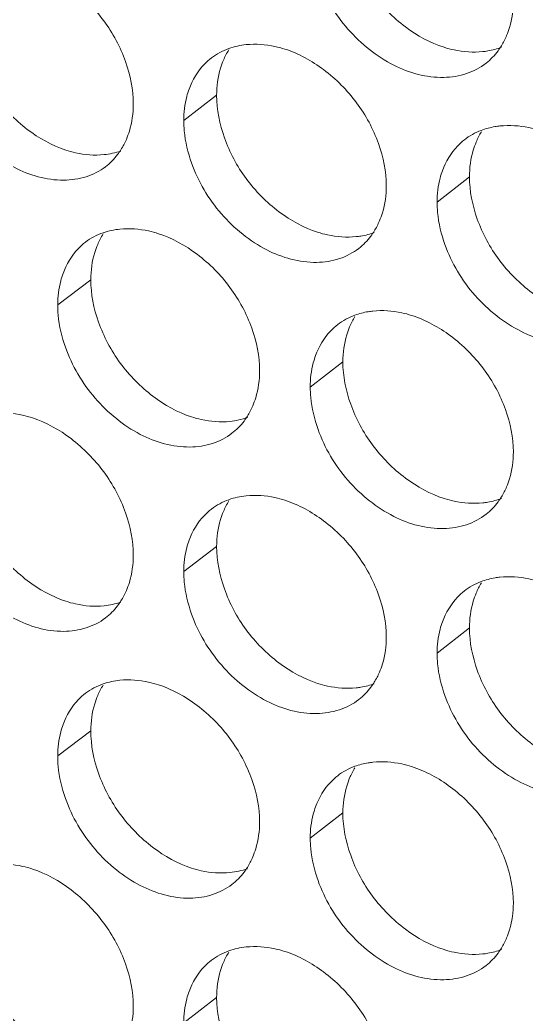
# Model space of a CAD drawing. Header units: millimetres. Extents: x 1177 to 4147, y 93 to 2194.
# Drawn here: x 2669.67 to 2678.5, y 733.92 to 751.28 of the extents above; entities that cross this region are included whole.
import ezdxf

# ---------------------------------------------------------------- set-up
doc = ezdxf.new("R2010")
doc.units = ezdxf.units.MM
doc.header["$LTSCALE"] = 0.1
doc.layers.get('0').update_dxf_attribs({"lineweight": 13})
doc.layers.add('标注', color=251, linetype='Continuous', lineweight=9)

# ---------------------------------------------------------------- blocks, each defined once
blk = doc.blocks.new('02')
for points, knots in [([(4627.348, 522.744), (4597.363, 531.299), (4553.55, 545.69), (4497.641, 568.487), (4458.71, 586.649), (4422.281, 606.068), (4388.51, 626.659), (4357.551, 648.334), (4338.416, 663.815), (4329.392, 671.722)], [0, 0, 0, 0, 0.278685, 0.411475, 0.539478, 0.662459, 0.780251, 0.892768, 1, 1, 1, 1]), ([(4626.906, 521.428), (4597.052, 529.945), (4553.424, 544.261), (4497.732, 566.923), (4458.929, 584.973), (4422.597, 604.269), (4388.892, 624.729), (4357.964, 646.263), (4338.829, 661.641), (4329.798, 669.496)], [0, 0, 0, 0, 0.278468, 0.411196, 0.539177, 0.662176, 0.780023, 0.892638, 1, 1, 1, 1]), ([(4628.518, 518.372), (4598.337, 526.935), (4554.235, 541.353), (4497.955, 564.22), (4458.766, 582.448), (4422.099, 601.945), (4388.114, 622.628), (4356.965, 644.402), (4337.717, 659.96), (4328.641, 667.907)], [0, 0, 0, 0, 0.278732, 0.411552, 0.539576, 0.662563, 0.780343, 0.892822, 1, 1, 1, 1]), ([(4328.202, 667.332), (4337.3, 659.316), (4356.601, 643.626), (4387.852, 621.677), (4421.956, 600.844), (4458.755, 581.215), (4498.091, 562.874), (4554.59, 539.876), (4598.873, 525.389), (4629.18, 516.79)], [0, 0, 0, 0, 0.107262, 0.219794, 0.337581, 0.460553, 0.588547, 0.721328, 1, 1, 1, 1])]:
    blk.add_open_spline(points, degree=3, knots=knots)
at = {"layer": '标注'}
for p, q in [((4587.849, 662.64), (4587.03, 662.012)), ((4594.147, 660.608), (4593.34, 659.976)), ((4584.714, 658.042), (4583.889, 657.416)), ((4584.714, 658.042), (4583.889, 657.416)), ((4590.993, 655.995), (4590.18, 655.365)), ((4590.993, 655.995), (4590.18, 655.365)), ((4587.849, 651.39), (4587.03, 650.762)), ((4594.147, 649.358), (4593.34, 648.726)), ((4584.714, 646.792), (4583.889, 646.166)), ((4590.993, 644.745), (4590.18, 644.115)), ((4587.849, 640.14), (4587.03, 639.512))]:
    blk.add_line(p, q, dxfattribs=at)
for centre, radius, start, end in [((4593.347, 664.853), 1.872, 328.517, 337.2337), ((4596.041, 660.753), 1.872, 148.5566, 157.3156), ((4590.188, 660.233), 1.864, 328.2673, 337.1333), ((4592.88, 656.145), 1.864, 148.3086, 157.2163), ((4592.88, 656.145), 1.864, 148.3086, 157.2163), ((4593.347, 653.603), 1.872, 328.517, 337.2337), ((4593.347, 653.603), 1.872, 328.517, 337.2337), ((4596.041, 649.503), 1.872, 148.5566, 157.3156), ((4590.188, 648.983), 1.864, 328.2673, 337.1333), ((4592.88, 644.895), 1.864, 148.3086, 157.2163), ((4593.347, 642.353), 1.872, 328.517, 337.2337)]:
    blk.add_arc(centre, radius, start, end, dxfattribs=at)
for points, knots in [([(4590.993, 667.245), (4590.993, 666.887), (4591.146, 666.143), (4591.688, 665.135), (4592.498, 664.319), (4593.169, 663.948), (4593.516, 663.837)], [0, 0, 0, 0, 0.239702, 0.497289, 0.756504, 1, 1, 1, 1]), ([(4585.772, 662.422), (4585.772, 662.781), (4585.62, 663.525), (4585.08, 664.535), (4584.274, 665.355), (4583.607, 665.732), (4583.262, 665.845)], [0, 0, 0, 0, 0.239826, 0.497695, 0.75702, 1, 1, 1, 1]), ([(4590.375, 665.559), (4590.539, 665.097), (4590.926, 664.442), (4591.638, 663.768), (4592.403, 663.264), (4593.271, 663.022), (4594.075, 663.151), (4594.417, 663.329), (4594.561, 663.442)], [0, 0, 0, 0, 0.275578, 0.414386, 0.548399, 0.788745, 0.897079, 1, 1, 1, 1]), ([(4595.073, 664.128), (4595.1, 664.194), (4595.2, 664.473), (4595.24, 664.772), (4595.24, 664.996)], [0, 0, 0, 0, 0.240415, 1, 1, 1, 1]), ([(4581.589, 664.701), (4581.589, 664.343), (4581.74, 663.598), (4582.276, 662.587), (4583.078, 661.765), (4583.744, 661.389), (4584.088, 661.275)], [0, 0, 0, 0, 0.240129, 0.498159, 0.757326, 1, 1, 1, 1]), ([(4589.549, 663.792), (4589.468, 663.818), (4589.155, 663.903), (4588.824, 663.928), (4588.585, 663.903)], [0, 0, 0, 0, 0.262368, 1, 1, 1, 1]), ([(4592.075, 660.381), (4592.075, 660.739), (4591.921, 661.483), (4591.378, 662.491), (4590.566, 663.307), (4589.896, 663.68), (4589.549, 663.792)], [0, 0, 0, 0, 0.239541, 0.497113, 0.75647, 1, 1, 1, 1]), ([(4593.516, 663.837), (4593.597, 663.811), (4593.911, 663.727), (4594.242, 663.704), (4594.481, 663.729)], [0, 0, 0, 0, 0.262046, 1, 1, 1, 1]), ([(4594.481, 663.729), (4594.521, 663.733), (4594.68, 663.755), (4594.837, 663.797), (4594.948, 663.839)], [0, 0, 0, 0, 0.25521, 1, 1, 1, 1]), ([(4594.561, 663.442), (4594.674, 663.531), (4594.81, 663.673), (4594.917, 663.833), (4594.943, 663.875)], [0, 0, 0, 0, 0.746051, 1, 1, 1, 1]), ([(4587.717, 663.572), (4587.655, 663.524), (4587.416, 663.309), (4587.247, 663.023), (4587.163, 662.795)], [0, 0, 0, 0, 0.244827, 1, 1, 1, 1]), ([(4588.018, 663.515), (4587.99, 663.449), (4587.889, 663.168), (4587.849, 662.867), (4587.849, 662.64)], [0, 0, 0, 0, 0.239998, 1, 1, 1, 1]), ([(4580.951, 663.019), (4581.113, 662.559), (4581.493, 661.905), (4582.193, 661.227), (4582.945, 660.718), (4583.801, 660.464), (4584.598, 660.579), (4584.937, 660.749), (4585.081, 660.859)], [0, 0, 0, 0, 0.27664, 0.415747, 0.549878, 0.789826, 0.897663, 1, 1, 1, 1]), ([(4587.163, 662.795), (4587.141, 662.735), (4587.062, 662.481), (4587.03, 662.213), (4587.03, 662.012)], [0, 0, 0, 0, 0.24094, 1, 1, 1, 1]), ([(4587.849, 662.64), (4587.849, 662.282), (4588.001, 661.537), (4588.541, 660.528), (4589.349, 659.71), (4590.018, 659.337), (4590.364, 659.226)], [0, 0, 0, 0, 0.239843, 0.497577, 0.756777, 1, 1, 1, 1]), ([(4585.601, 661.542), (4585.629, 661.609), (4585.731, 661.891), (4585.772, 662.194), (4585.772, 662.422)], [0, 0, 0, 0, 0.239896, 1, 1, 1, 1]), ([(4587.03, 662.012), (4587.03, 661.925), (4587.048, 661.566), (4587.132, 661.212), (4587.224, 660.955)], [0, 0, 0, 0, 0.240277, 1, 1, 1, 1]), ([(4594.905, 661.875), (4594.864, 661.871), (4594.706, 661.849), (4594.55, 661.808), (4594.439, 661.766)], [0, 0, 0, 0, 0.255282, 1, 1, 1, 1]), ([(4595.875, 661.768), (4595.793, 661.794), (4595.477, 661.878), (4595.144, 661.901), (4594.905, 661.875)], [0, 0, 0, 0, 0.26212, 1, 1, 1, 1]), ([(4594.02, 661.531), (4593.959, 661.483), (4593.724, 661.268), (4593.557, 660.986), (4593.475, 660.761)], [0, 0, 0, 0, 0.245125, 1, 1, 1, 1]), ([(4594.314, 661.475), (4594.286, 661.41), (4594.187, 661.131), (4594.147, 660.833), (4594.147, 660.608)], [0, 0, 0, 0, 0.240343, 1, 1, 1, 1]), ([(4584.088, 661.275), (4584.169, 661.249), (4584.479, 661.162), (4584.808, 661.137), (4585.044, 661.161)], [0, 0, 0, 0, 0.262419, 1, 1, 1, 1]), ([(4585.081, 660.859), (4585.194, 660.945), (4585.329, 661.083), (4585.438, 661.24), (4585.463, 661.281)], [0, 0, 0, 0, 0.745944, 1, 1, 1, 1]), ([(4587.224, 660.955), (4587.388, 660.493), (4587.772, 659.839), (4588.48, 659.163), (4589.24, 658.658), (4590.104, 658.412), (4590.906, 658.536), (4591.247, 658.711), (4591.391, 658.823)], [0, 0, 0, 0, 0.27593, 0.414836, 0.548888, 0.789102, 0.897272, 1, 1, 1, 1]), ([(4593.475, 660.761), (4593.452, 660.701), (4593.372, 660.447), (4593.34, 660.178), (4593.34, 659.976)], [0, 0, 0, 0, 0.241152, 1, 1, 1, 1]), ([(4594.147, 660.608), (4594.147, 660.25), (4594.3, 659.506), (4594.844, 658.499), (4595.657, 657.685), (4596.33, 657.316), (4596.677, 657.206)], [0, 0, 0, 0, 0.239562, 0.497002, 0.756233, 1, 1, 1, 1]), ([(4591.906, 659.509), (4591.934, 659.575), (4592.034, 659.855), (4592.075, 660.155), (4592.075, 660.381)], [0, 0, 0, 0, 0.240243, 1, 1, 1, 1]), ([(4593.34, 659.976), (4593.34, 659.89), (4593.358, 659.531), (4593.443, 659.177), (4593.535, 658.92)], [0, 0, 0, 0, 0.240369, 1, 1, 1, 1]), ([(4586.401, 659.19), (4586.32, 659.216), (4586.008, 659.302), (4585.677, 659.328), (4585.44, 659.304)], [0, 0, 0, 0, 0.262494, 1, 1, 1, 1]), ([(4586.401, 659.19), (4586.32, 659.216), (4586.008, 659.302), (4585.677, 659.328), (4585.44, 659.304)], [0, 0, 0, 0, 0.262494, 1, 1, 1, 1]), ([(4590.364, 659.226), (4590.444, 659.2), (4590.757, 659.115), (4591.088, 659.091), (4591.326, 659.116)], [0, 0, 0, 0, 0.262169, 1, 1, 1, 1]), ([(4591.326, 659.116), (4591.365, 659.12), (4591.518, 659.14), (4591.669, 659.179), (4591.777, 659.219)], [0, 0, 0, 0, 0.255066, 1, 1, 1, 1]), ([(4591.391, 658.823), (4591.504, 658.911), (4591.64, 659.052), (4591.748, 659.211), (4591.774, 659.253)], [0, 0, 0, 0, 0.746016, 1, 1, 1, 1]), ([(4584.581, 658.979), (4584.518, 658.931), (4584.276, 658.716), (4584.106, 658.427), (4584.022, 658.198)], [0, 0, 0, 0, 0.244673, 1, 1, 1, 1]), ([(4584.581, 658.979), (4584.518, 658.931), (4584.276, 658.716), (4584.106, 658.427), (4584.022, 658.198)], [0, 0, 0, 0, 0.244673, 1, 1, 1, 1]), ([(4588.919, 655.773), (4588.919, 656.131), (4588.766, 656.876), (4588.224, 657.885), (4587.415, 658.703), (4586.746, 659.077), (4586.401, 659.19)], [0, 0, 0, 0, 0.239683, 0.497404, 0.756744, 1, 1, 1, 1]), ([(4588.919, 655.773), (4588.919, 656.131), (4588.766, 656.876), (4588.224, 657.885), (4587.415, 658.703), (4586.746, 659.077), (4586.401, 659.19)], [0, 0, 0, 0, 0.239683, 0.497404, 0.756744, 1, 1, 1, 1]), ([(4584.885, 658.921), (4584.857, 658.855), (4584.755, 658.573), (4584.714, 658.27), (4584.714, 658.042)], [0, 0, 0, 0, 0.239824, 1, 1, 1, 1]), ([(4584.885, 658.921), (4584.857, 658.855), (4584.755, 658.573), (4584.714, 658.27), (4584.714, 658.042)], [0, 0, 0, 0, 0.239824, 1, 1, 1, 1]), ([(4593.535, 658.92), (4593.701, 658.458), (4594.09, 657.803), (4594.805, 657.129), (4595.574, 656.628), (4596.447, 656.389), (4597.254, 656.523), (4597.596, 656.703), (4597.74, 656.818)], [0, 0, 0, 0, 0.275228, 0.413938, 0.547913, 0.788391, 0.896887, 1, 1, 1, 1]), ([(4584.022, 658.198), (4584, 658.138), (4583.921, 657.885), (4583.889, 657.617), (4583.889, 657.416)], [0, 0, 0, 0, 0.240834, 1, 1, 1, 1]), ([(4584.022, 658.198), (4584, 658.138), (4583.921, 657.885), (4583.889, 657.617), (4583.889, 657.416)], [0, 0, 0, 0, 0.240834, 1, 1, 1, 1]), ([(4584.714, 658.042), (4584.714, 657.684), (4584.866, 656.939), (4585.404, 655.929), (4586.209, 655.109), (4586.876, 654.734), (4587.221, 654.622)], [0, 0, 0, 0, 0.239985, 0.497867, 0.757051, 1, 1, 1, 1]), ([(4584.714, 658.042), (4584.714, 657.684), (4584.866, 656.939), (4585.404, 655.929), (4586.209, 655.109), (4586.876, 654.734), (4587.221, 654.622)], [0, 0, 0, 0, 0.239985, 0.497867, 0.757051, 1, 1, 1, 1]), ([(4583.889, 657.416), (4583.889, 657.329), (4583.907, 656.97), (4583.991, 656.616), (4584.082, 656.358)], [0, 0, 0, 0, 0.240231, 1, 1, 1, 1]), ([(4583.889, 657.416), (4583.889, 657.329), (4583.907, 656.97), (4583.991, 656.616), (4584.082, 656.358)], [0, 0, 0, 0, 0.240231, 1, 1, 1, 1]), ([(4591.74, 657.26), (4591.701, 657.256), (4591.549, 657.236), (4591.398, 657.197), (4591.291, 657.158)], [0, 0, 0, 0, 0.255136, 1, 1, 1, 1]), ([(4591.74, 657.26), (4591.701, 657.256), (4591.549, 657.236), (4591.398, 657.197), (4591.291, 657.158)], [0, 0, 0, 0, 0.255136, 1, 1, 1, 1]), ([(4592.707, 657.151), (4592.626, 657.177), (4592.311, 657.262), (4591.979, 657.286), (4591.74, 657.26)], [0, 0, 0, 0, 0.262243, 1, 1, 1, 1]), ([(4592.707, 657.151), (4592.626, 657.177), (4592.311, 657.262), (4591.979, 657.286), (4591.74, 657.26)], [0, 0, 0, 0, 0.262243, 1, 1, 1, 1]), ([(4595.24, 653.746), (4595.24, 654.104), (4595.086, 654.848), (4594.541, 655.855), (4593.727, 656.67), (4593.054, 657.04), (4592.707, 657.151)], [0, 0, 0, 0, 0.239401, 0.496825, 0.756197, 1, 1, 1, 1]), ([(4595.24, 653.746), (4595.24, 654.104), (4595.086, 654.848), (4594.541, 655.855), (4593.727, 656.67), (4593.054, 657.04), (4592.707, 657.151)], [0, 0, 0, 0, 0.239401, 0.496825, 0.756197, 1, 1, 1, 1]), ([(4590.864, 656.923), (4590.802, 656.875), (4590.565, 656.66), (4590.397, 656.375), (4590.314, 656.15)], [0, 0, 0, 0, 0.244977, 1, 1, 1, 1]), ([(4590.864, 656.923), (4590.802, 656.875), (4590.565, 656.66), (4590.397, 656.375), (4590.314, 656.15)], [0, 0, 0, 0, 0.244977, 1, 1, 1, 1]), ([(4591.161, 656.867), (4591.134, 656.801), (4591.033, 656.521), (4590.993, 656.221), (4590.993, 655.995)], [0, 0, 0, 0, 0.240171, 1, 1, 1, 1]), ([(4591.161, 656.867), (4591.134, 656.801), (4591.033, 656.521), (4590.993, 656.221), (4590.993, 655.995)], [0, 0, 0, 0, 0.240171, 1, 1, 1, 1]), ([(4584.082, 656.358), (4584.245, 655.897), (4584.628, 655.244), (4585.332, 654.566), (4586.088, 654.059), (4586.948, 653.809), (4587.747, 653.929), (4588.087, 654.102), (4588.231, 654.212)], [0, 0, 0, 0, 0.276284, 0.41529, 0.549381, 0.789463, 0.897466, 1, 1, 1, 1]), ([(4584.082, 656.358), (4584.245, 655.897), (4584.628, 655.244), (4585.332, 654.566), (4586.088, 654.059), (4586.948, 653.809), (4587.747, 653.929), (4588.087, 654.102), (4588.231, 654.212)], [0, 0, 0, 0, 0.276284, 0.41529, 0.549381, 0.789463, 0.897466, 1, 1, 1, 1]), ([(4590.314, 656.15), (4590.292, 656.089), (4590.212, 655.835), (4590.18, 655.567), (4590.18, 655.365)], [0, 0, 0, 0, 0.241046, 1, 1, 1, 1]), ([(4590.314, 656.15), (4590.292, 656.089), (4590.212, 655.835), (4590.18, 655.567), (4590.18, 655.365)], [0, 0, 0, 0, 0.241046, 1, 1, 1, 1]), ([(4590.993, 655.995), (4590.993, 655.637), (4591.146, 654.893), (4591.688, 653.885), (4592.498, 653.069), (4593.169, 652.698), (4593.516, 652.587)], [0, 0, 0, 0, 0.239702, 0.497289, 0.756504, 1, 1, 1, 1]), ([(4590.993, 655.995), (4590.993, 655.637), (4591.146, 654.893), (4591.688, 653.885), (4592.498, 653.069), (4593.169, 652.698), (4593.516, 652.587)], [0, 0, 0, 0, 0.239702, 0.497289, 0.756504, 1, 1, 1, 1]), ([(4588.748, 654.897), (4588.776, 654.963), (4588.878, 655.244), (4588.919, 655.546), (4588.919, 655.773)], [0, 0, 0, 0, 0.24007, 1, 1, 1, 1]), ([(4588.748, 654.897), (4588.776, 654.963), (4588.878, 655.244), (4588.919, 655.546), (4588.919, 655.773)], [0, 0, 0, 0, 0.24007, 1, 1, 1, 1]), ([(4590.18, 655.365), (4590.18, 655.279), (4590.198, 654.92), (4590.283, 654.566), (4590.375, 654.309)], [0, 0, 0, 0, 0.240323, 1, 1, 1, 1]), ([(4590.18, 655.365), (4590.18, 655.279), (4590.198, 654.92), (4590.283, 654.566), (4590.375, 654.309)], [0, 0, 0, 0, 0.240323, 1, 1, 1, 1]), ([(4583.262, 654.595), (4583.181, 654.622), (4582.87, 654.709), (4582.541, 654.735), (4582.304, 654.711)], [0, 0, 0, 0, 0.262621, 1, 1, 1, 1]), ([(4585.772, 651.172), (4585.772, 651.531), (4585.62, 652.275), (4585.08, 653.285), (4584.274, 654.105), (4583.607, 654.482), (4583.262, 654.595)], [0, 0, 0, 0, 0.239826, 0.497695, 0.75702, 1, 1, 1, 1]), ([(4587.221, 654.622), (4587.302, 654.595), (4587.613, 654.51), (4587.943, 654.485), (4588.18, 654.509)], [0, 0, 0, 0, 0.262294, 1, 1, 1, 1]), ([(4587.221, 654.622), (4587.302, 654.595), (4587.613, 654.51), (4587.943, 654.485), (4588.18, 654.509)], [0, 0, 0, 0, 0.262294, 1, 1, 1, 1]), ([(4588.231, 654.212), (4588.344, 654.299), (4588.48, 654.439), (4588.588, 654.597), (4588.614, 654.638)], [0, 0, 0, 0, 0.74598, 1, 1, 1, 1]), ([(4588.231, 654.212), (4588.344, 654.299), (4588.48, 654.439), (4588.588, 654.597), (4588.614, 654.638)], [0, 0, 0, 0, 0.74598, 1, 1, 1, 1]), ([(4590.375, 654.309), (4590.539, 653.847), (4590.926, 653.192), (4591.638, 652.518), (4592.403, 652.014), (4593.271, 651.772), (4594.075, 651.901), (4594.417, 652.079), (4594.561, 652.192)], [0, 0, 0, 0, 0.275578, 0.414386, 0.548399, 0.788745, 0.897079, 1, 1, 1, 1]), ([(4590.375, 654.309), (4590.539, 653.847), (4590.926, 653.192), (4591.638, 652.518), (4592.403, 652.014), (4593.271, 651.772), (4594.075, 651.901), (4594.417, 652.079), (4594.561, 652.192)], [0, 0, 0, 0, 0.275578, 0.414386, 0.548399, 0.788745, 0.897079, 1, 1, 1, 1]), ([(4595.073, 652.878), (4595.1, 652.944), (4595.2, 653.223), (4595.24, 653.522), (4595.24, 653.746)], [0, 0, 0, 0, 0.240415, 1, 1, 1, 1]), ([(4595.073, 652.878), (4595.1, 652.944), (4595.2, 653.223), (4595.24, 653.522), (4595.24, 653.746)], [0, 0, 0, 0, 0.240415, 1, 1, 1, 1]), ([(4581.589, 653.451), (4581.589, 653.093), (4581.74, 652.348), (4582.276, 651.337), (4583.078, 650.515), (4583.744, 650.139), (4584.088, 650.025)], [0, 0, 0, 0, 0.240129, 0.498159, 0.757326, 1, 1, 1, 1]), ([(4589.549, 652.542), (4589.468, 652.568), (4589.155, 652.653), (4588.824, 652.678), (4588.585, 652.653)], [0, 0, 0, 0, 0.262368, 1, 1, 1, 1]), ([(4592.075, 649.131), (4592.075, 649.489), (4591.921, 650.233), (4591.378, 651.241), (4590.566, 652.057), (4589.896, 652.43), (4589.549, 652.542)], [0, 0, 0, 0, 0.239541, 0.497113, 0.75647, 1, 1, 1, 1]), ([(4593.516, 652.587), (4593.597, 652.561), (4593.911, 652.477), (4594.242, 652.454), (4594.481, 652.479)], [0, 0, 0, 0, 0.262046, 1, 1, 1, 1]), ([(4593.516, 652.587), (4593.597, 652.561), (4593.911, 652.477), (4594.242, 652.454), (4594.481, 652.479)], [0, 0, 0, 0, 0.262046, 1, 1, 1, 1]), ([(4594.481, 652.479), (4594.521, 652.483), (4594.68, 652.505), (4594.837, 652.547), (4594.948, 652.589)], [0, 0, 0, 0, 0.25521, 1, 1, 1, 1]), ([(4594.481, 652.479), (4594.521, 652.483), (4594.68, 652.505), (4594.837, 652.547), (4594.948, 652.589)], [0, 0, 0, 0, 0.25521, 1, 1, 1, 1]), ([(4594.561, 652.192), (4594.674, 652.281), (4594.81, 652.423), (4594.917, 652.583), (4594.943, 652.625)], [0, 0, 0, 0, 0.746051, 1, 1, 1, 1]), ([(4594.561, 652.192), (4594.674, 652.281), (4594.81, 652.423), (4594.917, 652.583), (4594.943, 652.625)], [0, 0, 0, 0, 0.746051, 1, 1, 1, 1]), ([(4587.717, 652.322), (4587.655, 652.274), (4587.416, 652.059), (4587.247, 651.773), (4587.163, 651.545)], [0, 0, 0, 0, 0.244827, 1, 1, 1, 1]), ([(4588.018, 652.265), (4587.99, 652.199), (4587.889, 651.918), (4587.849, 651.617), (4587.849, 651.39)], [0, 0, 0, 0, 0.239998, 1, 1, 1, 1]), ([(4580.951, 651.769), (4581.113, 651.309), (4581.493, 650.655), (4582.193, 649.977), (4582.945, 649.468), (4583.801, 649.214), (4584.598, 649.329), (4584.937, 649.499), (4585.081, 649.609)], [0, 0, 0, 0, 0.27664, 0.415747, 0.549878, 0.789826, 0.897663, 1, 1, 1, 1]), ([(4587.163, 651.545), (4587.141, 651.485), (4587.062, 651.231), (4587.03, 650.963), (4587.03, 650.762)], [0, 0, 0, 0, 0.24094, 1, 1, 1, 1]), ([(4587.849, 651.39), (4587.849, 651.032), (4588.001, 650.287), (4588.541, 649.278), (4589.349, 648.46), (4590.018, 648.087), (4590.364, 647.976)], [0, 0, 0, 0, 0.239843, 0.497577, 0.756777, 1, 1, 1, 1]), ([(4585.601, 650.292), (4585.629, 650.359), (4585.731, 650.641), (4585.772, 650.944), (4585.772, 651.172)], [0, 0, 0, 0, 0.239896, 1, 1, 1, 1]), ([(4587.03, 650.762), (4587.03, 650.675), (4587.048, 650.316), (4587.132, 649.962), (4587.224, 649.705)], [0, 0, 0, 0, 0.240277, 1, 1, 1, 1]), ([(4594.905, 650.625), (4594.864, 650.621), (4594.706, 650.599), (4594.55, 650.558), (4594.439, 650.516)], [0, 0, 0, 0, 0.255282, 1, 1, 1, 1]), ([(4595.875, 650.518), (4595.793, 650.544), (4595.477, 650.628), (4595.144, 650.651), (4594.905, 650.625)], [0, 0, 0, 0, 0.26212, 1, 1, 1, 1]), ([(4594.02, 650.281), (4593.959, 650.233), (4593.724, 650.018), (4593.557, 649.736), (4593.475, 649.511)], [0, 0, 0, 0, 0.245125, 1, 1, 1, 1]), ([(4594.314, 650.225), (4594.286, 650.16), (4594.187, 649.881), (4594.147, 649.583), (4594.147, 649.358)], [0, 0, 0, 0, 0.240343, 1, 1, 1, 1]), ([(4584.088, 650.025), (4584.169, 649.999), (4584.479, 649.912), (4584.808, 649.887), (4585.044, 649.911)], [0, 0, 0, 0, 0.262419, 1, 1, 1, 1]), ([(4585.081, 649.609), (4585.194, 649.695), (4585.329, 649.833), (4585.438, 649.99), (4585.463, 650.031)], [0, 0, 0, 0, 0.745944, 1, 1, 1, 1]), ([(4587.224, 649.705), (4587.388, 649.243), (4587.772, 648.589), (4588.48, 647.913), (4589.24, 647.408), (4590.104, 647.162), (4590.906, 647.286), (4591.247, 647.461), (4591.391, 647.573)], [0, 0, 0, 0, 0.27593, 0.414836, 0.548888, 0.789102, 0.897272, 1, 1, 1, 1]), ([(4593.475, 649.511), (4593.452, 649.451), (4593.372, 649.197), (4593.34, 648.928), (4593.34, 648.726)], [0, 0, 0, 0, 0.241152, 1, 1, 1, 1]), ([(4594.147, 649.358), (4594.147, 649), (4594.3, 648.256), (4594.844, 647.249), (4595.657, 646.435), (4596.33, 646.066), (4596.677, 645.956)], [0, 0, 0, 0, 0.239562, 0.497002, 0.756233, 1, 1, 1, 1]), ([(4591.906, 648.259), (4591.934, 648.325), (4592.034, 648.605), (4592.075, 648.905), (4592.075, 649.131)], [0, 0, 0, 0, 0.240243, 1, 1, 1, 1]), ([(4593.34, 648.726), (4593.34, 648.64), (4593.358, 648.281), (4593.443, 647.927), (4593.535, 647.67)], [0, 0, 0, 0, 0.240369, 1, 1, 1, 1]), ([(4586.401, 647.94), (4586.32, 647.966), (4586.008, 648.052), (4585.677, 648.078), (4585.44, 648.054)], [0, 0, 0, 0, 0.262494, 1, 1, 1, 1]), ([(4588.919, 644.523), (4588.919, 644.881), (4588.766, 645.626), (4588.224, 646.635), (4587.415, 647.453), (4586.746, 647.827), (4586.401, 647.94)], [0, 0, 0, 0, 0.239683, 0.497404, 0.756744, 1, 1, 1, 1]), ([(4590.364, 647.976), (4590.444, 647.95), (4590.757, 647.865), (4591.088, 647.841), (4591.326, 647.866)], [0, 0, 0, 0, 0.262169, 1, 1, 1, 1]), ([(4591.326, 647.866), (4591.365, 647.87), (4591.518, 647.89), (4591.669, 647.929), (4591.777, 647.969)], [0, 0, 0, 0, 0.255066, 1, 1, 1, 1]), ([(4591.391, 647.573), (4591.504, 647.661), (4591.64, 647.802), (4591.748, 647.961), (4591.774, 648.003)], [0, 0, 0, 0, 0.746016, 1, 1, 1, 1]), ([(4584.581, 647.729), (4584.518, 647.681), (4584.276, 647.466), (4584.106, 647.177), (4584.022, 646.948)], [0, 0, 0, 0, 0.244673, 1, 1, 1, 1]), ([(4584.885, 647.671), (4584.857, 647.605), (4584.755, 647.323), (4584.714, 647.02), (4584.714, 646.792)], [0, 0, 0, 0, 0.239824, 1, 1, 1, 1]), ([(4593.535, 647.67), (4593.701, 647.208), (4594.09, 646.553), (4594.805, 645.879), (4595.574, 645.378), (4596.447, 645.139), (4597.254, 645.273), (4597.596, 645.453), (4597.74, 645.568)], [0, 0, 0, 0, 0.275228, 0.413938, 0.547913, 0.788391, 0.896887, 1, 1, 1, 1]), ([(4584.022, 646.948), (4584, 646.888), (4583.921, 646.635), (4583.889, 646.367), (4583.889, 646.166)], [0, 0, 0, 0, 0.240834, 1, 1, 1, 1]), ([(4584.714, 646.792), (4584.714, 646.434), (4584.866, 645.689), (4585.404, 644.679), (4586.209, 643.859), (4586.876, 643.484), (4587.221, 643.372)], [0, 0, 0, 0, 0.239985, 0.497867, 0.757051, 1, 1, 1, 1]), ([(4583.889, 646.166), (4583.889, 646.079), (4583.907, 645.72), (4583.991, 645.366), (4584.082, 645.108)], [0, 0, 0, 0, 0.240231, 1, 1, 1, 1]), ([(4591.74, 646.01), (4591.701, 646.006), (4591.549, 645.986), (4591.398, 645.947), (4591.291, 645.908)], [0, 0, 0, 0, 0.255136, 1, 1, 1, 1]), ([(4592.707, 645.901), (4592.626, 645.927), (4592.311, 646.012), (4591.979, 646.036), (4591.74, 646.01)], [0, 0, 0, 0, 0.262243, 1, 1, 1, 1]), ([(4595.24, 642.496), (4595.24, 642.854), (4595.086, 643.598), (4594.541, 644.605), (4593.727, 645.42), (4593.054, 645.79), (4592.707, 645.901)], [0, 0, 0, 0, 0.239401, 0.496825, 0.756197, 1, 1, 1, 1]), ([(4590.864, 645.673), (4590.802, 645.625), (4590.565, 645.41), (4590.397, 645.125), (4590.314, 644.9)], [0, 0, 0, 0, 0.244977, 1, 1, 1, 1]), ([(4591.161, 645.617), (4591.134, 645.551), (4591.033, 645.271), (4590.993, 644.971), (4590.993, 644.745)], [0, 0, 0, 0, 0.240171, 1, 1, 1, 1]), ([(4584.082, 645.108), (4584.245, 644.647), (4584.628, 643.994), (4585.332, 643.316), (4586.088, 642.809), (4586.948, 642.559), (4587.747, 642.679), (4588.087, 642.852), (4588.231, 642.962)], [0, 0, 0, 0, 0.276284, 0.41529, 0.549381, 0.789463, 0.897466, 1, 1, 1, 1]), ([(4590.314, 644.9), (4590.292, 644.839), (4590.212, 644.585), (4590.18, 644.317), (4590.18, 644.115)], [0, 0, 0, 0, 0.241046, 1, 1, 1, 1]), ([(4590.993, 644.745), (4590.993, 644.387), (4591.146, 643.643), (4591.688, 642.635), (4592.498, 641.819), (4593.169, 641.448), (4593.516, 641.337)], [0, 0, 0, 0, 0.239702, 0.497289, 0.756504, 1, 1, 1, 1]), ([(4588.748, 643.647), (4588.776, 643.713), (4588.878, 643.994), (4588.919, 644.296), (4588.919, 644.523)], [0, 0, 0, 0, 0.24007, 1, 1, 1, 1]), ([(4590.18, 644.115), (4590.18, 644.029), (4590.198, 643.67), (4590.283, 643.316), (4590.375, 643.059)], [0, 0, 0, 0, 0.240323, 1, 1, 1, 1]), ([(4583.262, 643.345), (4583.181, 643.372), (4582.87, 643.459), (4582.541, 643.485), (4582.304, 643.461)], [0, 0, 0, 0, 0.262621, 1, 1, 1, 1]), ([(4587.221, 643.372), (4587.302, 643.345), (4587.613, 643.26), (4587.943, 643.235), (4588.18, 643.259)], [0, 0, 0, 0, 0.262294, 1, 1, 1, 1]), ([(4588.231, 642.962), (4588.344, 643.049), (4588.48, 643.189), (4588.588, 643.347), (4588.614, 643.388)], [0, 0, 0, 0, 0.74598, 1, 1, 1, 1]), ([(4585.772, 639.922), (4585.772, 640.281), (4585.62, 641.025), (4585.08, 642.035), (4584.274, 642.855), (4583.607, 643.232), (4583.262, 643.345)], [0, 0, 0, 0, 0.239826, 0.497695, 0.75702, 1, 1, 1, 1]), ([(4590.375, 643.059), (4590.539, 642.597), (4590.926, 641.942), (4591.638, 641.268), (4592.403, 640.764), (4593.271, 640.522), (4594.075, 640.651), (4594.417, 640.829), (4594.561, 640.942)], [0, 0, 0, 0, 0.275578, 0.414386, 0.548399, 0.788745, 0.897079, 1, 1, 1, 1]), ([(4595.073, 641.628), (4595.1, 641.694), (4595.2, 641.973), (4595.24, 642.272), (4595.24, 642.496)], [0, 0, 0, 0, 0.240415, 1, 1, 1, 1]), ([(4581.589, 642.201), (4581.589, 641.843), (4581.74, 641.098), (4582.276, 640.087), (4583.078, 639.265), (4583.744, 638.889), (4584.088, 638.775)], [0, 0, 0, 0, 0.240129, 0.498159, 0.757326, 1, 1, 1, 1]), ([(4589.549, 641.292), (4589.468, 641.318), (4589.155, 641.403), (4588.824, 641.428), (4588.585, 641.403)], [0, 0, 0, 0, 0.262368, 1, 1, 1, 1]), ([(4594.561, 640.942), (4594.674, 641.031), (4594.81, 641.173), (4594.917, 641.333), (4594.943, 641.375)], [0, 0, 0, 0, 0.746051, 1, 1, 1, 1]), ([(4592.075, 637.881), (4592.075, 638.239), (4591.921, 638.983), (4591.378, 639.991), (4590.566, 640.807), (4589.896, 641.18), (4589.549, 641.292)], [0, 0, 0, 0, 0.239541, 0.497113, 0.75647, 1, 1, 1, 1]), ([(4593.516, 641.337), (4593.597, 641.311), (4593.911, 641.227), (4594.242, 641.204), (4594.481, 641.229)], [0, 0, 0, 0, 0.262046, 1, 1, 1, 1]), ([(4594.481, 641.229), (4594.521, 641.233), (4594.68, 641.255), (4594.837, 641.297), (4594.948, 641.339)], [0, 0, 0, 0, 0.25521, 1, 1, 1, 1]), ([(4587.717, 641.072), (4587.655, 641.024), (4587.416, 640.809), (4587.247, 640.523), (4587.163, 640.295)], [0, 0, 0, 0, 0.244827, 1, 1, 1, 1]), ([(4588.018, 641.015), (4587.99, 640.949), (4587.889, 640.668), (4587.849, 640.367), (4587.849, 640.14)], [0, 0, 0, 0, 0.239998, 1, 1, 1, 1]), ([(4580.951, 640.519), (4581.113, 640.059), (4581.493, 639.405), (4582.193, 638.727), (4582.945, 638.218), (4583.801, 637.964), (4584.598, 638.079), (4584.937, 638.249), (4585.081, 638.359)], [0, 0, 0, 0, 0.27664, 0.415747, 0.549878, 0.789826, 0.897663, 1, 1, 1, 1]), ([(4587.163, 640.295), (4587.141, 640.235), (4587.062, 639.981), (4587.03, 639.713), (4587.03, 639.512)], [0, 0, 0, 0, 0.24094, 1, 1, 1, 1]), ([(4587.849, 640.14), (4587.849, 639.782), (4588.001, 639.037), (4588.541, 638.028), (4589.349, 637.21), (4590.018, 636.837), (4590.364, 636.726)], [0, 0, 0, 0, 0.239843, 0.497577, 0.756777, 1, 1, 1, 1]), ([(4585.601, 639.042), (4585.629, 639.109), (4585.731, 639.391), (4585.772, 639.694), (4585.772, 639.922)], [0, 0, 0, 0, 0.239896, 1, 1, 1, 1])]:
    blk.add_open_spline(points, degree=3, knots=knots, dxfattribs=at)
for points in [[(4588.152, 663.807), (4587.997, 663.752), (4587.848, 663.673), (4587.717, 663.572)], [(4588.153, 663.776), (4588.101, 663.693), (4588.056, 663.605), (4588.018, 663.515)], [(4588.585, 663.903), (4588.438, 663.888), (4588.292, 663.857), (4588.152, 663.807)], [(4594.439, 661.766), (4594.289, 661.709), (4594.146, 661.629), (4594.02, 661.531)], [(4585.463, 661.281), (4585.516, 661.364), (4585.562, 661.452), (4585.601, 661.542)], [(4585.044, 661.161), (4585.186, 661.175), (4585.328, 661.205), (4585.462, 661.251)], [(4585.023, 659.214), (4584.865, 659.159), (4584.713, 659.08), (4584.581, 658.979)], [(4585.023, 659.214), (4584.865, 659.159), (4584.713, 659.08), (4584.581, 658.979)], [(4585.44, 659.304), (4585.298, 659.289), (4585.158, 659.26), (4585.023, 659.214)], [(4585.44, 659.304), (4585.298, 659.289), (4585.158, 659.26), (4585.023, 659.214)], [(4585.022, 659.184), (4584.969, 659.101), (4584.923, 659.012), (4584.885, 658.921)], [(4585.022, 659.184), (4584.969, 659.101), (4584.923, 659.012), (4584.885, 658.921)], [(4591.291, 657.158), (4591.138, 657.102), (4590.992, 657.022), (4590.864, 656.923)], [(4591.291, 657.158), (4591.138, 657.102), (4590.992, 657.022), (4590.864, 656.923)], [(4588.614, 654.638), (4588.665, 654.72), (4588.71, 654.807), (4588.748, 654.897)], [(4588.614, 654.638), (4588.665, 654.72), (4588.71, 654.807), (4588.748, 654.897)], [(4588.18, 654.509), (4588.328, 654.524), (4588.475, 654.556), (4588.615, 654.606)], [(4588.18, 654.509), (4588.328, 654.524), (4588.475, 654.556), (4588.615, 654.606)], [(4588.152, 652.557), (4587.997, 652.502), (4587.848, 652.423), (4587.717, 652.322)], [(4588.153, 652.526), (4588.101, 652.443), (4588.056, 652.355), (4588.018, 652.265)], [(4588.585, 652.653), (4588.438, 652.638), (4588.292, 652.607), (4588.152, 652.557)], [(4585.463, 650.031), (4585.516, 650.114), (4585.562, 650.202), (4585.601, 650.292)], [(4594.439, 650.516), (4594.289, 650.459), (4594.146, 650.379), (4594.02, 650.281)], [(4585.044, 649.911), (4585.186, 649.925), (4585.328, 649.955), (4585.462, 650.001)], [(4585.023, 647.964), (4584.865, 647.909), (4584.713, 647.83), (4584.581, 647.729)], [(4585.022, 647.934), (4584.969, 647.851), (4584.923, 647.762), (4584.885, 647.671)], [(4585.44, 648.054), (4585.298, 648.039), (4585.158, 648.01), (4585.023, 647.964)], [(4591.291, 645.908), (4591.138, 645.852), (4590.992, 645.772), (4590.864, 645.673)], [(4588.614, 643.388), (4588.665, 643.47), (4588.71, 643.557), (4588.748, 643.647)], [(4588.18, 643.259), (4588.328, 643.274), (4588.475, 643.306), (4588.615, 643.356)], [(4588.585, 641.403), (4588.438, 641.388), (4588.292, 641.357), (4588.152, 641.307)], [(4588.152, 641.307), (4587.997, 641.252), (4587.848, 641.173), (4587.717, 641.072)], [(4588.153, 641.276), (4588.101, 641.193), (4588.056, 641.105), (4588.018, 641.015)]]:
    blk.add_open_spline(points, degree=3, dxfattribs=at)

msp = doc.modelspace()

# ---------------------------------------------------------------- block references
at = {"xscale": 0.7, "yscale": 0.7, "zscale": 0.7}
msp.add_blockref('02', (-538.391, 286.112), dxfattribs=at)

doc.saveas('drawing.dxf')
